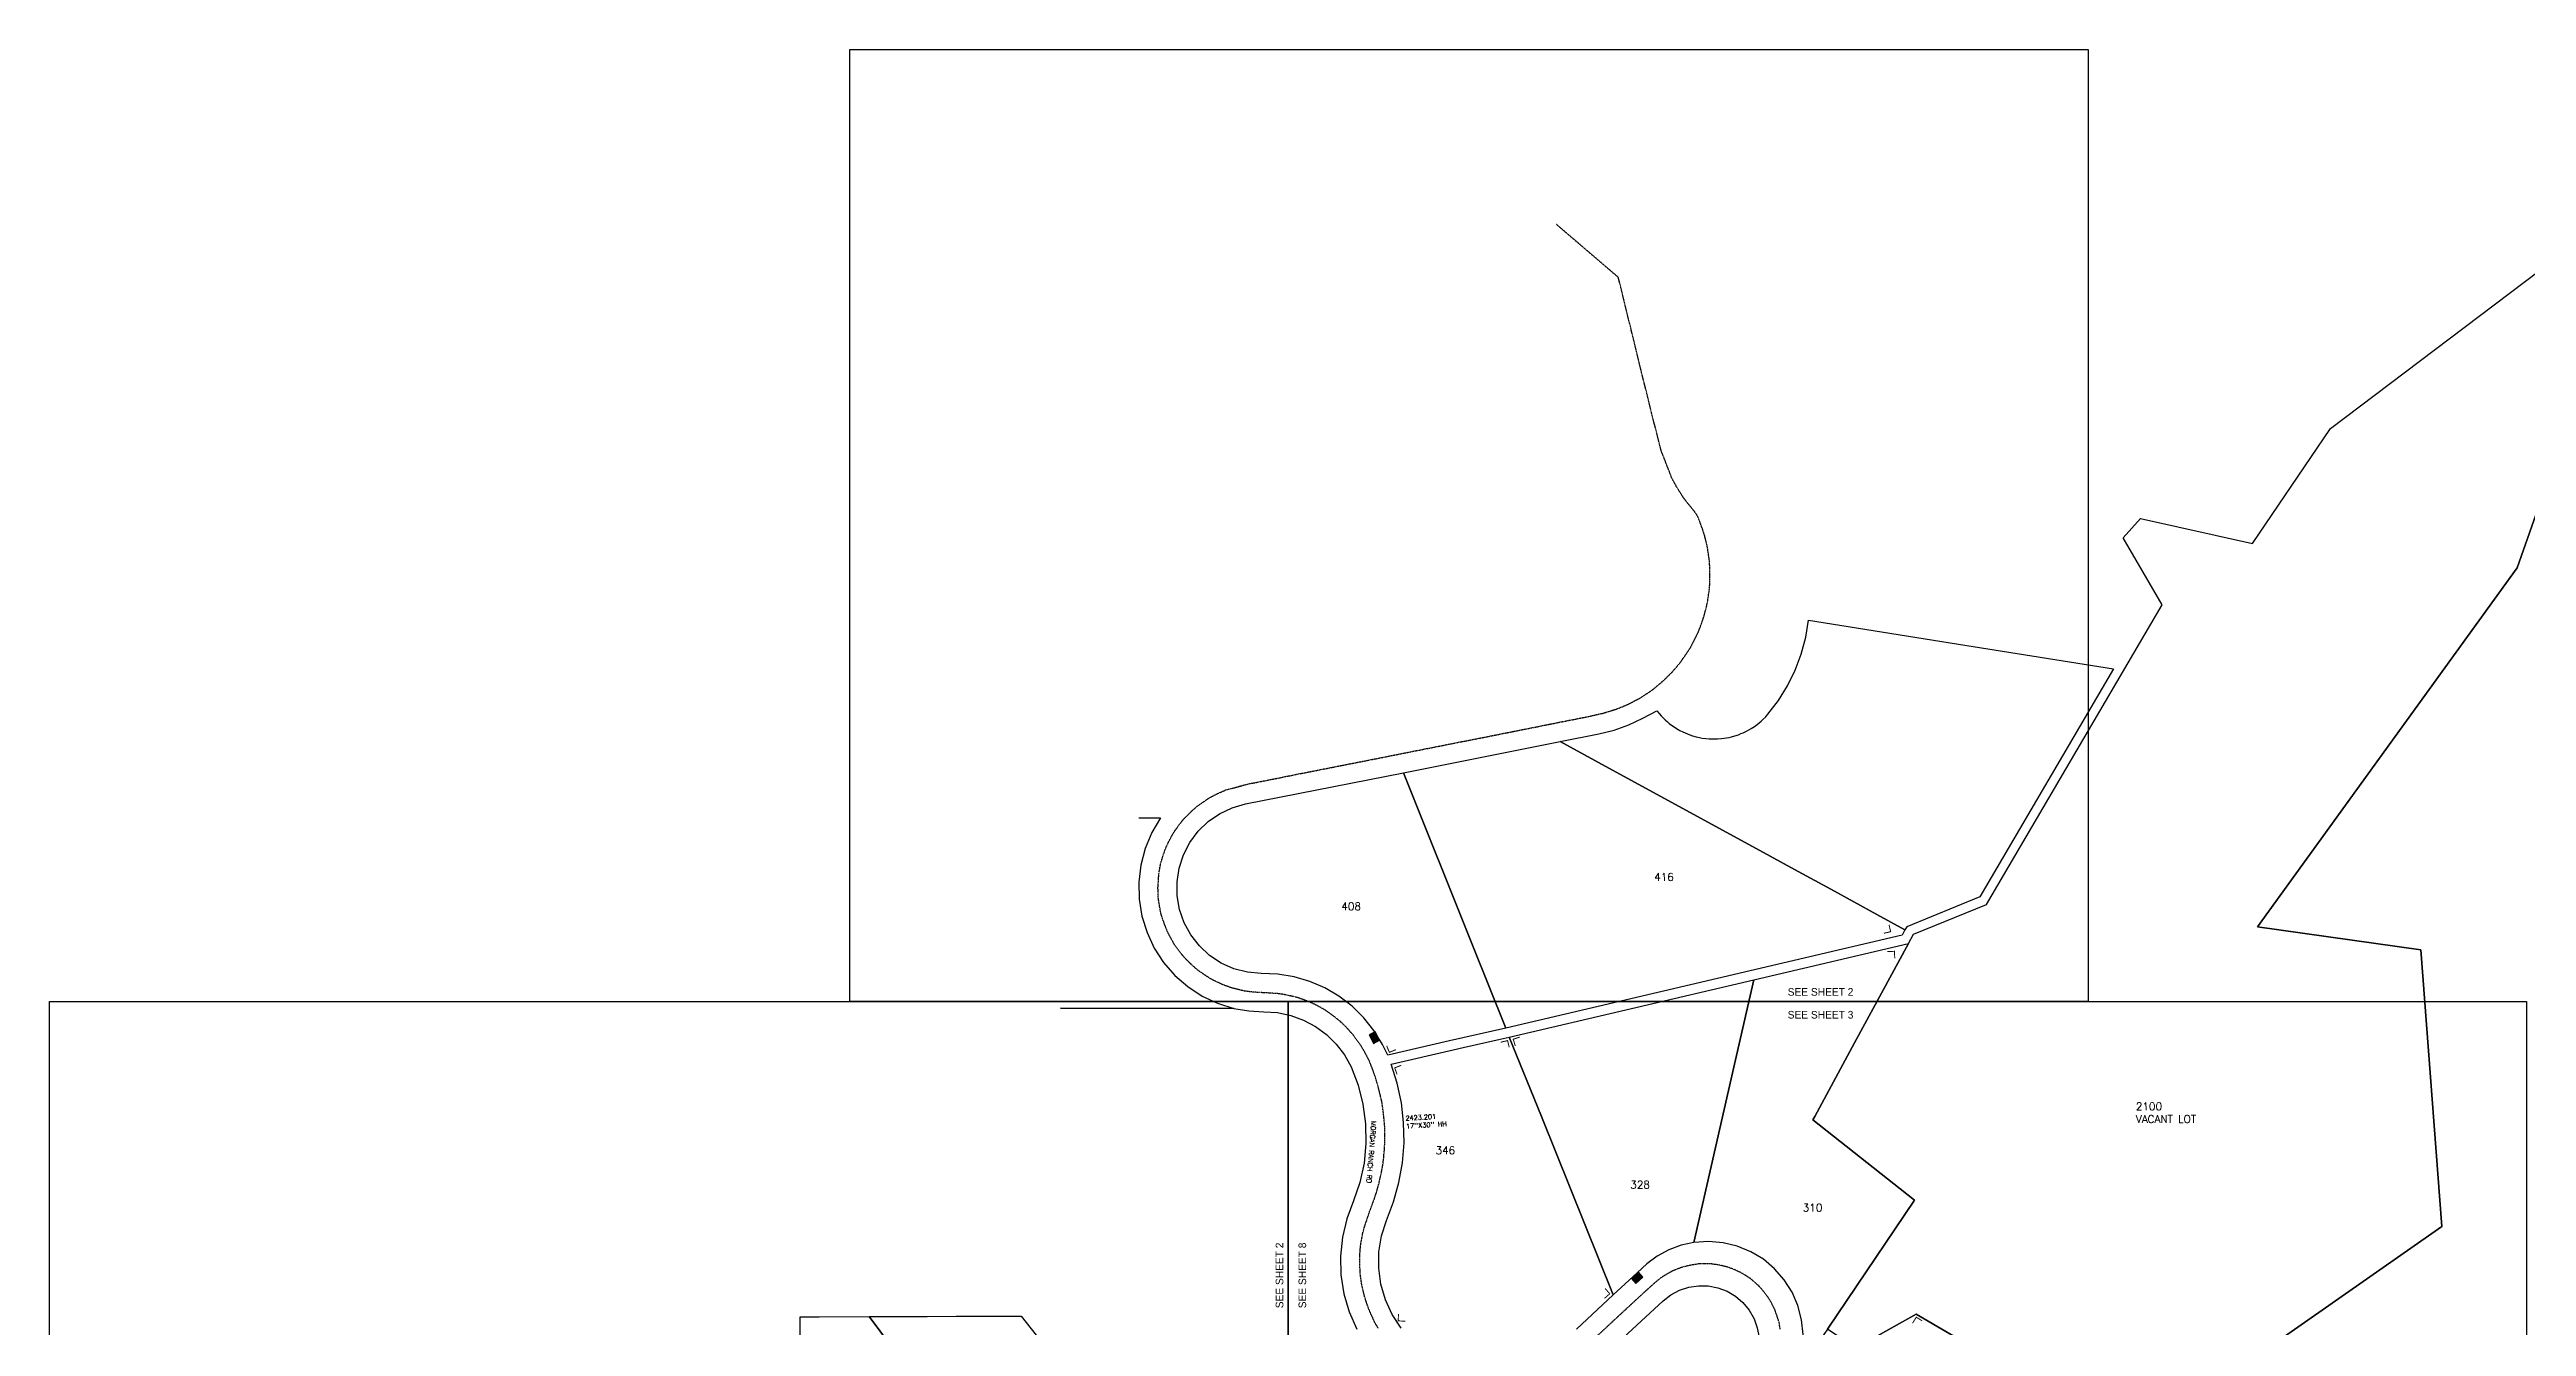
# Model space of a CAD drawing. Header units: millimetres. Extents: x 249 to 4524, y 137 to 4137.
# Drawn here: x 249 to 2849, y 2796 to 4137 of the extents above; entities that cross this region are included whole.
import ezdxf
from ezdxf.enums import TextEntityAlignment as Align

# ---------------------------------------------------------------- set-up
doc = ezdxf.new("R2010")
doc.units = ezdxf.units.MM
doc.linetypes.add('CENTER', pattern=[2, 1.25, -0.25, 0.25, -0.25])
doc.linetypes.add('DASHED2', pattern=[9.525, 6.35, -3.175])
for name, color, linetype in [('ADDRESS', 7, 'Continuous'), ('B-CTRLIN', 7, 'CENTER'), ('B-LOTLIN', 2, 'Continuous'), ('COCLIPL', 7, 'Continuous'), ('F-MNHL-U-E', 3, 'Continuous'), ('GridSheetNumber', 7, 'Continuous'), ('HH-ANNO', 7, 'Continuous'), ('MISC', 7, 'Continuous'), ('STREET NAMES', 7, 'Continuous'), ('wiring limits', 7, 'Continuous')]:
    doc.layers.add(name, color=color, linetype=linetype)
doc.styles.add('SIMPLEX', font='SIMPLEX')

# ---------------------------------------------------------------- blocks, each defined once
blk = doc.blocks.new('COCLIPL')
at = {"layer": 'COCLIPL', "color": 1, "lineweight": -3}
blk.add_lwpolyline([(0, 1000), (1300, 1000), (1300, 0), (0, 0)], close=True, dxfattribs=at)
blk = doc.blocks.new('HNHOLE')
blk.add_lwpolyline([(-4.97, -3.57), (4.97, -3.57), (4.97, 3.57), (-4.97, 3.57)], close=True)
at = {"color": 18}
blk.add_solid([(-4.9, -3.5), (4.9, -3.5), (-4.9, 3.5), (4.9, 3.5)], dxfattribs=at)
at = {"style": 'SIMPLEX'}
blk.add_text('HH', height=4.2, dxfattribs=at).set_placement((0, 0), align=Align.MIDDLE)

msp = doc.modelspace()

# ---------------------------------------------------------------- linework, layer by layer
at = {"layer": 'B-CTRLIN', "linetype": 'DASHED2', "ltscale": 0.03}
for points in [[(1643.7, 2794.3), (1641.5, 2797.9), (1640.2, 2800.1), (1634.5, 2812.5), (1630.8, 2822.7), (1629.4, 2827.3), (1626.6, 2838.9), (1624.9, 2850.4), (1624.3, 2861.1), (1624.6, 2874.9), (1624.9, 2878.1), (1625.6, 2883.5), (1627.6, 2894.5), (1628.6, 2898.3), (1633.9, 2914.5), (1638.2, 2926), (1639.3, 2929), (1642.3, 2938.1), (1644.6, 2946.7), (1646.8, 2956.6), (1648.3, 2964.1), (1649.3, 2971.7), (1650.3, 2983.1), (1650.7, 2992), (1650.5, 3006), (1649.6, 3016.3), (1648.7, 3023.6), (1647.4, 3032.4), (1645.7, 3039.6), (1642.1, 3053.4), (1640.4, 3058.8), (1637.4, 3067.1), (1634, 3075.6), (1629.5, 3084.3), (1626.5, 3089.3), (1624.9, 3092.1), (1617.1, 3102.5), (1610.3, 3110.1), (1604.3, 3115.9), (1597.7, 3121.3), (1592.9, 3124.9), (1588.2, 3128.1), (1584.9, 3130), (1579.8, 3132.8), (1573.3, 3136), (1570.3, 3137.2), (1562.7, 3140.1), (1559.1, 3141.3), (1556.2, 3142.1), (1547.8, 3144), (1539.9, 3145.4), (1528.1, 3146.2), (1523.4, 3146.5), (1519.8, 3146.6), (1513.2, 3147.1), (1508.2, 3147.6), (1503.5, 3148.2), (1500, 3149), (1494.1, 3150.4), (1489.1, 3151.8), (1480.9, 3154.8), (1475, 3157.5), (1470.9, 3159.4), (1467.7, 3161.1), (1462.7, 3164.4), (1459.9, 3166.2), (1453.4, 3170.9), (1452.1, 3172), (1447.5, 3176.2), (1441.2, 3182.4), (1438.6, 3185.5), (1429.7, 3197.3), (1427.6, 3200.9), (1423.4, 3208.9), (1422.2, 3211.2), (1417.7, 3223.1), (1415.8, 3229), (1414.9, 3233.2), (1414.1, 3237.9), (1412.9, 3245.3), (1412.5, 3256.7), (1413.3, 3269.4), (1413.7, 3272.7), (1414.2, 3276.1), (1415.4, 3282.1), (1416.9, 3287.4), (1418.5, 3292.4), (1419, 3293.7), (1420.9, 3298.9), (1423.3, 3304.1), (1425.5, 3308.4), (1429, 3314.6), (1430.5, 3316.9), (1435.9, 3324.3), (1439.4, 3328.8), (1447.6, 3337), (1454, 3342.6), (1466.9, 3351.5), (1474.8, 3355.5), (1483.5, 3359.4), (1507.6, 3365.8), (1531.6, 3370.5), (1560.4, 3376.3), (1595.9, 3383.3), (1648, 3393.6), (1735.6, 3411), (1746.6, 3413.1), (1783.5, 3420.5), (1811.4, 3426), (1823.2, 3428.4), (1840.8, 3431.9), (1860.5, 3435.8), (1878.8, 3439.8), (1893.6, 3444.3), (1902.2, 3447.8), (1907.7, 3450.3), (1918.4, 3455.9), (1930.5, 3463.8), (1933.5, 3466.1), (1942.9, 3474.1), (1952.7, 3483.8), (1955.8, 3487.3), (1960.8, 3493.4), (1965.8, 3500.4), (1971.6, 3509.2), (1979.7, 3525.2), (1984.5, 3538.2), (1987.9, 3549.9), (1989.3, 3556.4), (1991.3, 3570.1), (1991.8, 3576.4), (1991.9, 3592.5), (1991.1, 3602), (1989.1, 3615.3), (1987.1, 3623.3), (1986.3, 3626.7), (1985.4, 3629.6), (1982.6, 3637.6), (1981.9, 3639.5), (1981, 3642), (1980, 3644.5), (1979.3, 3646.5), (1975.4, 3652.3), (1973.2, 3654.9), (1968.5, 3660.7), (1963.8, 3666.9), (1957.8, 3676.3), (1952, 3686.8), (1940.8, 3715.6), (1931, 3753.9), (1918, 3806.7), (1907.5, 3849.7), (1895.7, 3897.8), (1830.5, 3953.6)], [(2065.6, 2793.3), (2064.6, 2799.7), (2064.2, 2801.5), (2063.5, 2803.5), (2060, 2813.7), (2056.3, 2821.1), (2053.8, 2825.3), (2052.3, 2827.6), (2048.7, 2832.3), (2047.4, 2833.8), (2044.1, 2837.7), (2038.3, 2842.9), (2034.2, 2846.4), (2031.8, 2848), (2026.5, 2851.2), (2024.3, 2852.5), (2018, 2855.5), (2014.7, 2856.8), (2010.6, 2858.2), (2002.7, 2860.3), (1997.1, 2861.1), (1993.9, 2861.6), (1993.1, 2861.6), (1987.4, 2861.8), (1986, 2861.7), (1979.3, 2861.6), (1972.4, 2860.4), (1964.8, 2858.8), (1960.6, 2857.4), (1954.2, 2854.9), (1952, 2853.9), (1946.6, 2850.9), (1942.3, 2848.2), (1939.9, 2846.7), (1937.1, 2844.4), (1933.5, 2841.4), (1923.4, 2832.3), (1913.7, 2823.3), (1890.9, 2802.2), (1871.9, 2784.5)]]:
    msp.add_lwpolyline(points, dxfattribs=at)
at = {"layer": 'B-LOTLIN', "color": 5}
for points in [[(2948.5, 3902.8), (2839.4, 3592.7), (2566.6, 3215.6), (2738, 3191.5), (2760.1, 2901), (2537.1, 2744.7), (2381, 2708.2), (2306.1, 2751.9), (2208.3, 2808.8), (2144.7, 2773.2), (2115.2, 2793), (2206.7, 2928.5), (2100, 3012.9), (2101.9, 3016.4), (2143.8, 3093.7), (2200.5, 3198.3), (2205.6, 3207.9), (2282.2, 3239.2), (2466.7, 3553.9), (2425.5, 3624.2), (2444, 3644.5), (2561.4, 3618.1), (2643.3, 3739), (2862.5, 3904.8)], [(2537.1, 2744.7), (2760.1, 2901), (2738, 3191.5), (2566.6, 3215.6), (2839.4, 3592.7), (2948.5, 3902.8)], [(2268.1, 3510.2), (2415.5, 3486.5), (2275.2, 3247.2), (2198.6, 3215.8), (2196.6, 3212.7), (2167, 3228.8), (2118.7, 3255.3), (2080.8, 3276), (2055, 3290), (1871.1, 3390.4), (1834.8, 3410.3), (1875.4, 3418.3), (1891.3, 3422.3), (1906.7, 3427.7), (1921.6, 3434.7), (1936.2, 3442.5), (1938.6, 3439.7), (1940.6, 3437.4), (1942.3, 3435.6), (1944.9, 3433), (1947.3, 3431), (1949.1, 3429.4), (1951.5, 3427.6), (1954.4, 3425.6), (1956.9, 3424), (1960.3, 3422), (1963.5, 3420.4), (1965.9, 3419.3), (1968.3, 3418.3), (1970.8, 3417.3), (1973.6, 3416.4), (1977.3, 3415.3), (1980.8, 3414.5), (1983.7, 3414), (1987.6, 3413.4), (1991.2, 3413.1), (1993.8, 3413), (1996.4, 3413), (2000, 3413.1), (2003.9, 3413.4), (2006.9, 3413.8), (2009.4, 3414.2), (2012, 3414.7), (2014.6, 3415.3), (2018, 3416.3), (2021.8, 3417.5), (2024.5, 3418.6), (2026.9, 3419.6), (2030.2, 3421.2), (2032.8, 3422.6), (2035.3, 3424.1), (2038.6, 3426.2), (2041.5, 3428.3), (2043.5, 3429.9), (2045.5, 3431.7), (2047.5, 3433.4), (2050.4, 3436.3), (2052.5, 3439), (2063.7, 3453.3), (2073.4, 3468.8), (2081.5, 3485.1), (2087.8, 3502.2), (2092.4, 3519.8), (2095.2, 3537.9), (2268.1, 3510.2)], [(1871.1, 3390.4), (2055, 3290), (2080.8, 3276), (2118.7, 3255.3), (2167, 3228.8), (2196.6, 3212.7), (2193.6, 3207), (1777.8, 3109.3), (1742.8, 3196.5), (1670.2, 3377.5), (1834.8, 3410.3), (1871.1, 3390.4)], [(1742.8, 3196.5), (1777.8, 3109.3), (1718.6, 3095.8), (1653.7, 3081), (1648.2, 3092), (1639.2, 3106.7), (1628.5, 3120.2), (1616.2, 3132.3), (1602.5, 3142.8), (1587.6, 3151.5), (1571.8, 3158.3), (1555.3, 3163.1), (1538.2, 3165.9), (1521, 3166.5), (1506.5, 3167.9), (1492.3, 3171.6), (1478.9, 3177.6), (1466.7, 3185.7), (1456, 3195.6), (1447, 3207.2), (1440, 3220), (1435.2, 3233.8), (1432.6, 3248.2), (1432.5, 3262.8), (1434.7, 3277.3), (1439.2, 3291.2), (1445.9, 3304.2), (1454.7, 3316), (1465.2, 3326.2), (1477.2, 3334.5), (1490.5, 3340.8), (1504.5, 3344.8), (1670.2, 3377.5), (1742.8, 3196.5)], [(1392.5, 3330.2), (1415.1, 3330.1), (1406, 3314.7), (1399.1, 3298), (1394.5, 3280.6), (1392.4, 3262.7), (1392.8, 3244.7), (1395.6, 3226.9), (1401, 3209.7), (1408.6, 3193.4), (1418.4, 3178.3), (1430.2, 3164.7), (1443.8, 3152.9), (1458.8, 3143), (1475.1, 3135.4), (1492.3, 3130), (1310.3, 3130.4)], [(2143.8, 3093.7), (2101.9, 3016.4), (2100, 3012.9), (2206.7, 2928.5), (2115.2, 2793), (2080.8, 2742.6), (2085.8, 2757.3), (2088.9, 2772.4), (2089.7, 2787.7), (2088.1, 2803), (2084.2, 2817.9), (2078.1, 2832), (2069.9, 2845), (2059.8, 2856.6), (2048, 2866.5), (2034.8, 2874.4), (2020.6, 2880.3), (2005.7, 2883.9), (1990.4, 2885.2), (1975, 2884.1), (2016, 3063.7), (2037.9, 3160.1), (2200.5, 3198.3), (2143.8, 3093.7)], [(2016, 3063.7), (1975, 2884.1), (1961.6, 2881.2), (1948.7, 2876.4), (1936.6, 2869.9), (1925.5, 2861.8), (1915.6, 2852.3), (1890.4, 2829.2), (1815.2, 3016.6), (1781.2, 3099.8), (2037.9, 3160.1), (2016, 3063.7)], [(1310.3, 3130.4), (1492.3, 3130), (1507.9, 3127.3), (1523.6, 3126.5), (1537.9, 3125.6), (1551.9, 3122.7), (1565.3, 3117.8), (1577.9, 3111.1), (1589.5, 3102.6), (1599.6, 3092.5), (1608.3, 3081.1), (1615.2, 3068.6), (1622.6, 3049.3), (1627.6, 3029.3), (1630.4, 3008.8), (1630.8, 2988.1), (1628.8, 2967.5), (1624.4, 2947.3), (1617.7, 2927.8), (1610.7, 2909.1), (1606.2, 2889.7), (1604.1, 2869.9), (1604.6, 2850.1), (1607.7, 2830.4), (1613.3, 2811.3), (1621.3, 2793.1)], [(1667.7, 2794.2), (1658.3, 2808.5), (1651.2, 2824), (1646.5, 2840.4), (1644.2, 2857.2), (1644.4, 2874.3), (1647.2, 2891.1), (1652.4, 2907.3), (1659.9, 2927), (1665.5, 2947.3), (1669.2, 2968), (1670.8, 2989), (1670.4, 3010.1), (1668, 3031), (1663.7, 3051.6), (1657.4, 3071.6), (1722.4, 3086.5), (1732.7, 3088.8), (1771.8, 3097.6), (1781.2, 3099.8), (1815.2, 3016.6)], [(1815.2, 3016.6), (1890.4, 2829.2), (1851.8, 2793.2)], [(2033.4, 2745.4), (1974.3, 2657.7), (1864.6, 2750.4), (1942.9, 2822.9), (1951, 2829.2), (1960.1, 2834.1), (1969.8, 2837.3), (1980, 2838.8), (1990.2, 2838.6), (2000.3, 2836.6), (2009.9, 2832.9), (2018.7, 2827.7), (2026.5, 2821), (2033.1, 2813.1), (2038.2, 2804.1), (2041.6, 2794.5), (2043.5, 2784.4), (2043.5, 2774.1), (2041.8, 2764), (2038.4, 2754.3), (2033.4, 2745.4)], [(2306.1, 2751.9), (2246.3, 2651.6), (2239.9, 2654.2), (2233.1, 2655.6), (2226.2, 2655.9), (2219.4, 2654.9), (2212.8, 2652.8), (2132.1, 2754.9), (2144.7, 2773.2), (2208.3, 2808.8), (2306.1, 2751.9)], [(1207.9, 2673.6), (1201.2, 2673.8), (1194.6, 2672.9), (1188.2, 2670.9), (1182.3, 2667.9), (1176.9, 2663.9), (1172.3, 2659.1), (1142.9, 2683), (1140, 2683), (1036.4, 2684.2), (1036.5, 2711.2), (1036.5, 2720), (1036.8, 2806.1), (1056.8, 2806.2), (1109.3, 2806.3), (1207.9, 2673.6)], [(1355.4, 2697.4), (1326.9, 2685.5), (1317.1, 2681.4), (1240.3, 2649.2), (1236.9, 2655.4), (1233.4, 2660.1), (1229.2, 2664.3), (1224.4, 2667.8), (1219.2, 2670.5), (1213.6, 2672.4), (1207.9, 2673.6), (1109.3, 2806.3), (1170.3, 2806.6), (1200.5, 2806.7), (1214.3, 2806.7), (1268.8, 2806.9), (1355.4, 2697.4)]]:
    msp.add_lwpolyline(points, dxfattribs=at)
at = {"layer": 'wiring limits', "const_width": 1}
for points in [[(2174.5, 3208.9), (2181.6, 3210.6), (2179.9, 3217.8)], [(2185.9, 3182.7), (2185.6, 3190), (2178.2, 3189.7)], [(1781.2, 3089.1), (1779.5, 3096.2), (1772.3, 3094.5)], [(1792.3, 3099.9), (1785.4, 3097.6), (1787.6, 3090.6)], [(1652.6, 3090.7), (1655.4, 3083.9), (1662.2, 3086.7)], [(1667.8, 3070.2), (1661, 3067.6), (1663.5, 3060.7)], [(1881.2, 2825.5), (1886.7, 2830.3), (1881.9, 2835.9)], [(1664.9, 2809.1), (1664.7, 2801.8), (1672.1, 2801.6)], [(2214.7, 2801.9), (2208.5, 2805.7), (2204.6, 2799.4)]]:
    msp.add_lwpolyline(points, dxfattribs=at)

# ---------------------------------------------------------------- block references
at = {"layer": 'COCLIPL'}
for p in [(1089, 3137.1), (249, 2137.1), (1549, 2137.1)]:
    msp.add_blockref('COCLIPL', p, dxfattribs=at)
at = {"layer": 'F-MNHL-U-E'}
for p, rotation in [((1639.7, 3099.4), 298.2661353551506), ((1915.5, 2847), 221.9973973754903)]:
    msp.add_blockref('HNHOLE', p, dxfattribs=dict(at, rotation=rotation))

# ---------------------------------------------------------------- texts
at = {"layer": 'ADDRESS', "color": 5, "char_height": 8, "attachment_point": 1, "style": 'SIMPLEX'}
for s, insert, rotation in [('416  ', (1933.4, 3272), 0.1016), ('408  ', (1605, 3241.2), 0.101), ('346  ', (1703.9, 2984.9), 0.1013), ('328  ', (1908.3, 2948.9), 0.1015), ('310  ', (2089.3, 2924.7), 0.1019)]:
    msp.add_mtext(s, dxfattribs=dict(at, insert=insert, rotation=rotation))
at = {"layer": 'HH-ANNO', "lineweight": 0, "insert": (1672.2, 3017.1), "char_height": 5, "width": 53.994, "attachment_point": 1, "rotation": 3.4933}
msp.add_mtext("{\\Fsimplex;2423.201\\P17''X30'' HH}", dxfattribs=at)
at = {"layer": 'MISC', "color": 2, "insert": (2439, 3031.1), "char_height": 8, "width": 99.091, "attachment_point": 1, "rotation": 0.1027, "style": 'SIMPLEX'}
msp.add_mtext('2100 \\PVACANT LOT  ', dxfattribs=at)
at = {"layer": 'STREET NAMES', "color": 7, "insert": (1641.9, 3015), "char_height": 5, "attachment_point": 1, "rotation": 265.4085, "style": 'SIMPLEX'}
msp.add_mtext(' MORGAN RANCH RD   ', dxfattribs=at)

# ---------------------------------------------------------------- next in the draw order: texts
at = {"layer": 'GridSheetNumber', "insert": (2108, 3147.3), "char_height": 8, "attachment_point": 5, "bg_fill": 2}
msp.add_mtext('SEE SHEET 2', dxfattribs=at)
at = {"layer": 'GridSheetNumber', "insert": (1540.1, 2849.6), "char_height": 8, "attachment_point": 5, "rotation": 90.0362, "bg_fill": 2}
msp.add_mtext('SEE SHEET 2', dxfattribs=at)

# ---------------------------------------------------------------- next in the draw order: texts
at = {"layer": 'GridSheetNumber', "insert": (2108, 3123.3), "char_height": 8, "attachment_point": 5, "bg_fill": 2}
msp.add_mtext('SEE SHEET 3', dxfattribs=at)
at = {"layer": 'GridSheetNumber', "insert": (1564.1, 2849.6), "char_height": 8, "attachment_point": 5, "rotation": 90.0362, "bg_fill": 2}
msp.add_mtext('SEE SHEET 8', dxfattribs=at)

doc.saveas('drawing.dxf')
